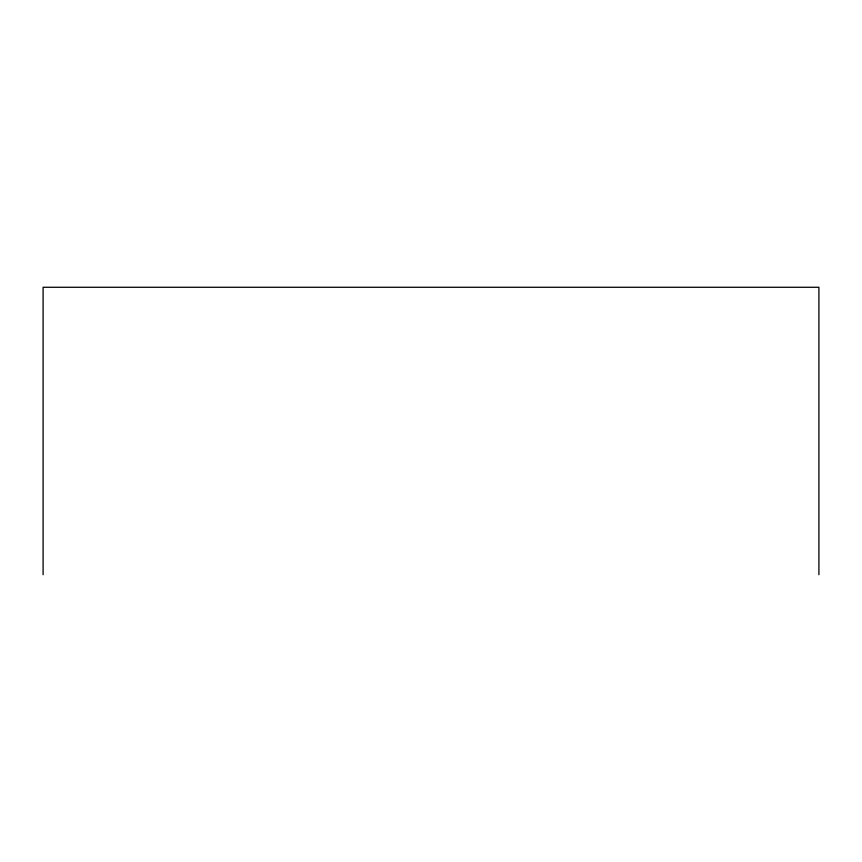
<?xml version="1.0" encoding="UTF-8"?>
<svg xmlns="http://www.w3.org/2000/svg" width="862" height="862" viewBox="0 0 862 862"><rect width="100%" height="100%" fill="white"/><g stroke="black" fill="none" stroke-linecap="round" stroke-linejoin="round"><path stroke-width="1.29" d="M818.9 574.728L818.9 287.272L43.1 287.272L43.1 574.728"/></g></svg>
